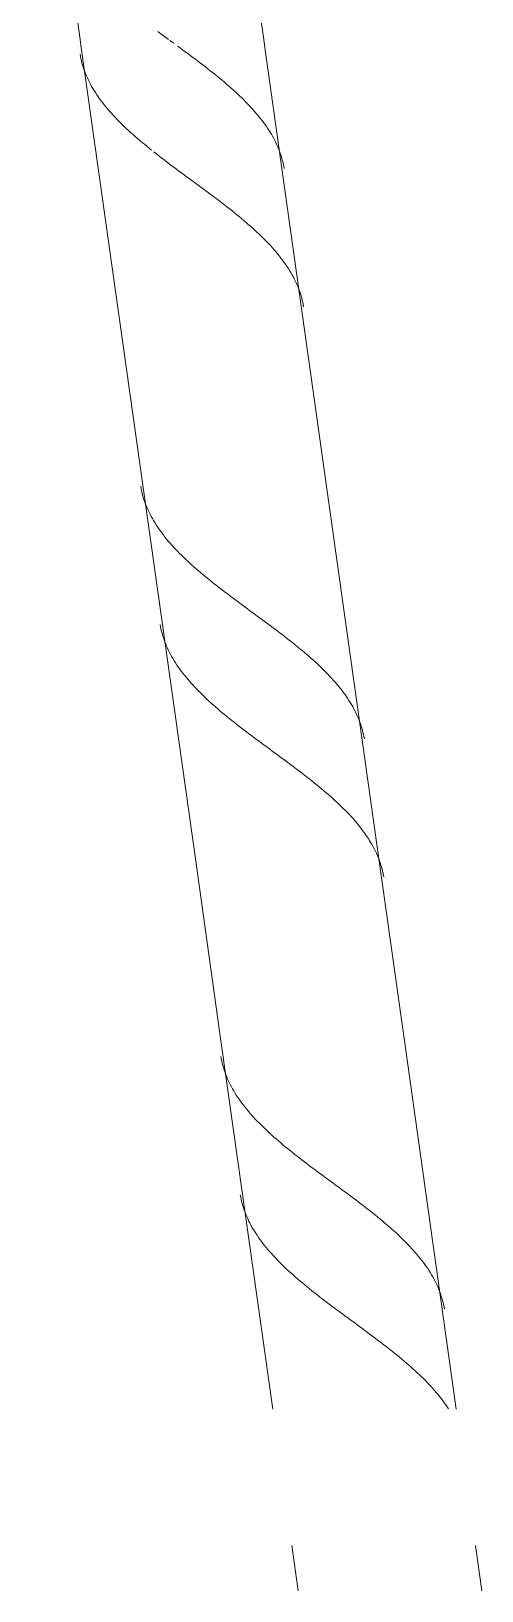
# Model space of a CAD drawing. Header units: inches. Extents: x -16566 to 235, y -92 to 81.
# Drawn here: x -16547.8 to -16546.56, y -60.125 to -55.836 of the extents above; entities that cross this region are included whole.
import ezdxf

# ---------------------------------------------------------------- set-up
doc = ezdxf.new("R2010")
doc.units = ezdxf.units.IN
doc.header["$MEASUREMENT"] = 0
doc.layers.add('A-WALL', color=113, linetype='Continuous', lineweight=18)
doc.layers.add('A-WALL-PATT', color=111, linetype='Continuous', lineweight=18)

# ---------------------------------------------------------------- blocks, each defined once
blk = doc.blocks.new('FP_7-DETAIL - FLOOR FRAMING - HOLLOWCORE SLAB FRONT')
at = {"layer": 'A-WALL', "lineweight": 9}
for p, q in [((16759.3502, -54.8993), (16759.485, -55.8586)), ((16759.9899, -55.8586), (16759.8551, -54.8993)), ((16759.485, -55.8586), (16759.4872, -55.8741)), ((16759.4872, -55.8741), (16759.8036, -58.1253)), ((16759.9921, -55.8741), (16759.9899, -55.8586)), ((16760.3085, -58.1253), (16759.9921, -55.8741)), ((16759.8036, -58.1253), (16759.8738, -58.6253)), ((16760.3787, -58.6253), (16760.3085, -58.1253)), ((16759.8738, -58.6253), (16760.0144, -59.6253)), ((16760.5193, -59.6253), (16760.3787, -58.6253)), ((16760.0671, -60.0003), (16760.0846, -60.1253)), ((16760.5896, -60.1253), (16760.572, -60.0003))]:
    blk.add_line(p, q, dxfattribs=at)
at = {"layer": 'A-WALL-PATT', "color": 9, "lineweight": 9}
for p, q in [((16759.6984, -55.8367), (16759.7032, -55.8403)), ((16759.7032, -55.8403), (16759.7102, -55.8455)), ((16759.7102, -55.8455), (16759.7173, -55.8507)), ((16759.7173, -55.8507), (16759.7244, -55.8559)), ((16759.7244, -55.8559), (16759.7281, -55.8586)), ((16759.7315, -55.8611), (16759.7385, -55.8663)), ((16759.7385, -55.8663), (16759.7424, -55.8691)), ((16759.7527, -55.8767), (16759.7598, -55.8819)), ((16759.7598, -55.8819), (16759.7668, -55.8871)), ((16759.7668, -55.8871), (16759.7739, -55.8923)), ((16759.4845, -55.8993), (16759.4855, -55.9053)), ((16759.4855, -55.9053), (16759.4868, -55.9114)), ((16759.4868, -55.9114), (16759.4882, -55.9174)), ((16759.4882, -55.9174), (16759.4897, -55.9234)), ((16759.4897, -55.9234), (16759.4914, -55.9293)), ((16759.4914, -55.9293), (16759.4932, -55.9352)), ((16759.7739, -55.8923), (16759.7809, -55.8975)), ((16759.7809, -55.8975), (16759.7879, -55.9027)), ((16759.7879, -55.9027), (16759.7949, -55.9079)), ((16759.7949, -55.9079), (16759.8018, -55.9131)), ((16759.8018, -55.9131), (16759.8087, -55.9184)), ((16759.8087, -55.9184), (16759.8156, -55.9236)), ((16759.8156, -55.9236), (16759.8225, -55.9288)), ((16759.8225, -55.9288), (16759.8292, -55.9341)), ((16759.4932, -55.9352), (16759.4952, -55.9412)), ((16759.4952, -55.9412), (16759.4974, -55.9471)), ((16759.4974, -55.9471), (16759.4997, -55.9529)), ((16759.4997, -55.9529), (16759.5021, -55.9588)), ((16759.5021, -55.9588), (16759.5047, -55.9646)), ((16759.5047, -55.9646), (16759.5074, -55.9704)), ((16759.5074, -55.9704), (16759.5103, -55.9762)), ((16759.5103, -55.9762), (16759.5133, -55.982)), ((16759.8292, -55.9341), (16759.836, -55.9393)), ((16759.836, -55.9393), (16759.8427, -55.9446)), ((16759.8427, -55.9446), (16759.8493, -55.9498)), ((16759.8493, -55.9498), (16759.8559, -55.9551)), ((16759.8559, -55.9551), (16759.8624, -55.9604)), ((16759.8624, -55.9604), (16759.8689, -55.9657)), ((16759.8689, -55.9657), (16759.8753, -55.971)), ((16759.8753, -55.971), (16759.8816, -55.9763)), ((16759.8816, -55.9763), (16759.8878, -55.9816)), ((16759.5133, -55.982), (16759.5165, -55.9877)), ((16759.5165, -55.9877), (16759.5198, -55.9935)), ((16759.5198, -55.9935), (16759.5233, -55.9992)), ((16759.5233, -55.9992), (16759.5269, -56.0049)), ((16759.5269, -56.0049), (16759.5306, -56.0106)), ((16759.5306, -56.0106), (16759.5344, -56.0162)), ((16759.5344, -56.0162), (16759.5384, -56.0218)), ((16759.8878, -55.9816), (16759.894, -55.9869)), ((16759.894, -55.9869), (16759.9, -55.9923)), ((16759.9, -55.9923), (16759.906, -55.9976)), ((16759.906, -55.9976), (16759.9119, -56.003)), ((16759.9119, -56.003), (16759.9177, -56.0084)), ((16759.9177, -56.0084), (16759.9235, -56.0138)), ((16759.9235, -56.0138), (16759.9291, -56.0192)), ((16759.9291, -56.0192), (16759.9346, -56.0246)), ((16759.5384, -56.0218), (16759.5425, -56.0275)), ((16759.5425, -56.0275), (16759.5468, -56.0331)), ((16759.5468, -56.0331), (16759.5512, -56.0386)), ((16759.5512, -56.0386), (16759.5557, -56.0442)), ((16759.5557, -56.0442), (16759.5603, -56.0497)), ((16759.5603, -56.0497), (16759.565, -56.0553)), ((16759.565, -56.0553), (16759.5699, -56.0608)), ((16759.5699, -56.0608), (16759.5749, -56.0663)), ((16759.9346, -56.0246), (16759.94, -56.03)), ((16759.94, -56.03), (16759.9453, -56.0355)), ((16759.9453, -56.0355), (16759.9505, -56.0409)), ((16759.9505, -56.0409), (16759.9556, -56.0464)), ((16759.9556, -56.0464), (16759.9606, -56.0519)), ((16759.9606, -56.0519), (16759.9655, -56.0574)), ((16759.9655, -56.0574), (16759.9702, -56.063)), ((16759.5749, -56.0663), (16759.58, -56.0718)), ((16759.58, -56.0718), (16759.5852, -56.0772)), ((16759.5852, -56.0772), (16759.5905, -56.0827)), ((16759.5905, -56.0827), (16759.5959, -56.0881)), ((16759.5959, -56.0881), (16759.6014, -56.0935)), ((16759.6014, -56.0935), (16759.6071, -56.0989)), ((16759.6071, -56.0989), (16759.6128, -56.1043)), ((16759.6128, -56.1043), (16759.6186, -56.1097)), ((16759.9702, -56.063), (16759.9748, -56.0685)), ((16759.9748, -56.0685), (16759.9793, -56.0741)), ((16759.9793, -56.0741), (16759.9837, -56.0797)), ((16759.9837, -56.0797), (16759.988, -56.0853)), ((16759.988, -56.0853), (16759.9921, -56.0909)), ((16759.9921, -56.0909), (16759.9961, -56.0965)), ((16759.9961, -56.0965), (16759.9999, -56.1022)), ((16759.9999, -56.1022), (16760.0037, -56.1078)), ((16759.6186, -56.1097), (16759.6245, -56.1151)), ((16759.6245, -56.1151), (16759.6305, -56.1204)), ((16759.6305, -56.1204), (16759.6366, -56.1258)), ((16759.6366, -56.1258), (16759.6427, -56.1311)), ((16759.6427, -56.1311), (16759.6489, -56.1364)), ((16759.6489, -56.1364), (16759.6553, -56.1417)), ((16759.6553, -56.1417), (16759.6616, -56.147)), ((16759.6616, -56.147), (16759.6681, -56.1523)), ((16760.0037, -56.1078), (16760.0072, -56.1135)), ((16760.0072, -56.1135), (16760.0107, -56.1192)), ((16760.0107, -56.1192), (16760.014, -56.125)), ((16760.014, -56.125), (16760.0172, -56.1307)), ((16760.0172, -56.1307), (16760.0202, -56.1365)), ((16760.0202, -56.1365), (16760.0227, -56.1416)), ((16760.0231, -56.1423), (16760.0258, -56.1481)), ((16760.0258, -56.1481), (16760.0284, -56.1539)), ((16759.6681, -56.1523), (16759.6746, -56.1576)), ((16759.6746, -56.1576), (16759.6812, -56.1629)), ((16759.6878, -56.1681), (16759.6945, -56.1734)), ((16759.6945, -56.1734), (16759.7013, -56.1786)), ((16759.7013, -56.1786), (16759.7081, -56.1839)), ((16759.7081, -56.1839), (16759.7149, -56.1891)), ((16759.7149, -56.1891), (16759.7218, -56.1944)), ((16760.0284, -56.1539), (16760.0308, -56.1598)), ((16760.0308, -56.1598), (16760.0331, -56.1657)), ((16760.0331, -56.1657), (16760.0353, -56.1716)), ((16760.0353, -56.1716), (16760.0373, -56.1775)), ((16760.0373, -56.1775), (16760.0391, -56.1834)), ((16760.0391, -56.1834), (16760.0408, -56.1894)), ((16760.0408, -56.1894), (16760.0423, -56.1953)), ((16759.7218, -56.1944), (16759.7287, -56.1996)), ((16759.7287, -56.1996), (16759.7356, -56.2048)), ((16759.7356, -56.2048), (16759.7426, -56.21)), ((16759.7426, -56.21), (16759.7496, -56.2152)), ((16759.7496, -56.2152), (16759.7566, -56.2204)), ((16759.7566, -56.2204), (16759.7637, -56.2256)), ((16759.7637, -56.2256), (16759.7707, -56.2308)), ((16759.7707, -56.2308), (16759.7778, -56.236)), ((16760.0423, -56.1953), (16760.0437, -56.2013)), ((16760.0437, -56.2013), (16760.045, -56.2074)), ((16760.045, -56.2074), (16760.046, -56.2134)), ((16759.7778, -56.236), (16759.7849, -56.2412)), ((16759.7849, -56.2412), (16759.792, -56.2464)), ((16759.792, -56.2464), (16759.7991, -56.2516)), ((16759.7991, -56.2516), (16759.8061, -56.2569)), ((16759.8061, -56.2569), (16759.8132, -56.2621)), ((16759.8132, -56.2621), (16759.8203, -56.2673)), ((16759.8203, -56.2673), (16759.8273, -56.2725)), ((16759.8273, -56.2725), (16759.8343, -56.2777)), ((16759.8343, -56.2777), (16759.8413, -56.2829)), ((16759.8413, -56.2829), (16759.8483, -56.2881)), ((16759.8483, -56.2881), (16759.8553, -56.2933)), ((16759.8553, -56.2933), (16759.8622, -56.2985)), ((16759.8622, -56.2985), (16759.8691, -56.3038)), ((16759.8691, -56.3038), (16759.8759, -56.309)), ((16759.8759, -56.309), (16759.8827, -56.3143)), ((16759.8827, -56.3143), (16759.8894, -56.3195)), ((16759.8894, -56.3195), (16759.8961, -56.3248)), ((16759.8961, -56.3248), (16759.9028, -56.33)), ((16759.9028, -56.33), (16759.9093, -56.3353)), ((16759.9093, -56.3353), (16759.9158, -56.3406)), ((16759.9158, -56.3406), (16759.9223, -56.3459)), ((16759.9223, -56.3459), (16759.9287, -56.3512)), ((16759.9287, -56.3512), (16759.935, -56.3565)), ((16759.935, -56.3565), (16759.9412, -56.3618)), ((16759.9412, -56.3618), (16759.9474, -56.3671)), ((16759.9474, -56.3671), (16759.9535, -56.3725)), ((16759.9535, -56.3725), (16759.9595, -56.3778)), ((16759.9595, -56.3778), (16759.9654, -56.3832)), ((16759.9654, -56.3832), (16759.9712, -56.3886)), ((16759.9712, -56.3886), (16759.9769, -56.394)), ((16759.9769, -56.394), (16759.9825, -56.3994)), ((16759.9825, -56.3994), (16759.988, -56.4048)), ((16759.988, -56.4048), (16759.9934, -56.4102)), ((16759.9934, -56.4102), (16759.9988, -56.4157)), ((16759.9988, -56.4157), (16760.004, -56.4211)), ((16760.004, -56.4211), (16760.009, -56.4266)), ((16760.009, -56.4266), (16760.014, -56.4321)), ((16760.014, -56.4321), (16760.0189, -56.4376)), ((16760.0189, -56.4376), (16760.0236, -56.4431)), ((16760.0236, -56.4431), (16760.0283, -56.4487)), ((16760.0283, -56.4487), (16760.0328, -56.4543)), ((16760.0328, -56.4543), (16760.0371, -56.4598)), ((16760.0371, -56.4598), (16760.0414, -56.4654)), ((16760.0414, -56.4654), (16760.0455, -56.4711)), ((16760.0455, -56.4711), (16760.0495, -56.4767)), ((16760.0495, -56.4767), (16760.0534, -56.4823)), ((16760.0534, -56.4823), (16760.0571, -56.488)), ((16760.0571, -56.488), (16760.0607, -56.4937)), ((16760.0607, -56.4937), (16760.0641, -56.4994)), ((16760.0641, -56.4994), (16760.0674, -56.5052)), ((16760.0674, -56.5052), (16760.0706, -56.5109)), ((16760.0706, -56.5109), (16760.0736, -56.5167)), ((16760.0736, -56.5167), (16760.0765, -56.5225)), ((16760.0765, -56.5225), (16760.0792, -56.5283)), ((16760.0792, -56.5283), (16760.0818, -56.5341)), ((16760.0818, -56.5341), (16760.0843, -56.54)), ((16760.0843, -56.54), (16760.0866, -56.5458)), ((16760.0866, -56.5458), (16760.0887, -56.5517)), ((16760.0887, -56.5517), (16760.0907, -56.5576)), ((16760.0907, -56.5576), (16760.0925, -56.5636)), ((16760.0925, -56.5636), (16760.0942, -56.5695)), ((16760.0942, -56.5695), (16760.0958, -56.5755)), ((16760.0958, -56.5755), (16760.0972, -56.5815)), ((16760.0972, -56.5815), (16760.0984, -56.5875)), ((16760.0984, -56.5875), (16760.0995, -56.5936)), ((16759.6515, -57.0876), (16759.6526, -57.0937)), ((16759.6526, -57.0937), (16759.6538, -57.0997)), ((16759.6538, -57.0997), (16759.6552, -57.1057)), ((16759.6552, -57.1057), (16759.6567, -57.1117)), ((16759.6567, -57.1117), (16759.6584, -57.1176)), ((16759.6584, -57.1176), (16759.6603, -57.1236)), ((16759.6603, -57.1236), (16759.6622, -57.1295)), ((16759.6622, -57.1295), (16759.6644, -57.1354)), ((16759.6644, -57.1354), (16759.6667, -57.1413)), ((16759.6667, -57.1413), (16759.6691, -57.1471)), ((16759.6691, -57.1471), (16759.6717, -57.1529)), ((16759.6717, -57.1529), (16759.6744, -57.1588)), ((16759.6744, -57.1588), (16759.6773, -57.1645)), ((16759.6773, -57.1645), (16759.6804, -57.1703)), ((16759.6804, -57.1703), (16759.6835, -57.1761)), ((16759.6835, -57.1761), (16759.6868, -57.1818)), ((16759.6868, -57.1818), (16759.6903, -57.1875)), ((16759.6903, -57.1875), (16759.6939, -57.1932)), ((16759.6939, -57.1932), (16759.6976, -57.1989)), ((16759.6976, -57.1989), (16759.7014, -57.2045)), ((16759.7014, -57.2045), (16759.7054, -57.2102)), ((16759.7054, -57.2102), (16759.7096, -57.2158)), ((16759.7096, -57.2158), (16759.7138, -57.2214)), ((16759.7138, -57.2214), (16759.7182, -57.227)), ((16759.7182, -57.227), (16759.7227, -57.2325)), ((16759.7227, -57.2325), (16759.7273, -57.2381)), ((16759.7273, -57.2381), (16759.7321, -57.2436)), ((16759.7321, -57.2436), (16759.7369, -57.2491)), ((16759.7369, -57.2491), (16759.7419, -57.2546)), ((16759.7419, -57.2546), (16759.747, -57.2601)), ((16759.747, -57.2601), (16759.7522, -57.2656)), ((16759.7522, -57.2656), (16759.7575, -57.271)), ((16759.7575, -57.271), (16759.7629, -57.2764)), ((16759.7629, -57.2764), (16759.7684, -57.2819)), ((16759.7684, -57.2819), (16759.7741, -57.2873)), ((16759.7741, -57.2873), (16759.7798, -57.2927)), ((16759.7798, -57.2927), (16759.7856, -57.298)), ((16759.7856, -57.298), (16759.7915, -57.3034)), ((16759.7915, -57.3034), (16759.7975, -57.3088)), ((16759.7975, -57.3088), (16759.8036, -57.3141)), ((16759.8036, -57.3141), (16759.8097, -57.3194)), ((16759.8097, -57.3194), (16759.816, -57.3247)), ((16759.816, -57.3247), (16759.8223, -57.3301)), ((16759.8223, -57.3301), (16759.8286, -57.3354)), ((16759.8286, -57.3354), (16759.8351, -57.3406)), ((16759.8351, -57.3406), (16759.8416, -57.3459)), ((16759.8416, -57.3459), (16759.8482, -57.3512)), ((16759.8482, -57.3512), (16759.8548, -57.3565)), ((16759.8548, -57.3565), (16759.8615, -57.3617)), ((16759.8615, -57.3617), (16759.8683, -57.367)), ((16759.8683, -57.367), (16759.8751, -57.3722)), ((16759.8751, -57.3722), (16759.8819, -57.3774)), ((16759.8819, -57.3774), (16759.8888, -57.3827)), ((16759.8888, -57.3827), (16759.8957, -57.3879)), ((16759.8957, -57.3879), (16759.9026, -57.3931)), ((16759.9026, -57.3931), (16759.9096, -57.3983)), ((16759.9096, -57.3983), (16759.9166, -57.4035)), ((16759.9166, -57.4035), (16759.9236, -57.4088)), ((16759.9236, -57.4088), (16759.9307, -57.414)), ((16759.9307, -57.414), (16759.9377, -57.4192)), ((16759.9377, -57.4192), (16759.9448, -57.4244)), ((16759.9448, -57.4244), (16759.9519, -57.4296)), ((16759.9519, -57.4296), (16759.959, -57.4348)), ((16759.959, -57.4348), (16759.9661, -57.44)), ((16759.7049, -57.4678), (16759.706, -57.4739)), ((16759.706, -57.4739), (16759.7072, -57.4799)), ((16759.9661, -57.44), (16759.9731, -57.4452)), ((16759.9731, -57.4452), (16759.9802, -57.4504)), ((16759.9802, -57.4504), (16759.9873, -57.4556)), ((16759.9873, -57.4556), (16759.9943, -57.4608)), ((16759.9943, -57.4608), (16760.0013, -57.466)), ((16760.0013, -57.466), (16760.0083, -57.4712)), ((16760.0083, -57.4712), (16760.0153, -57.4764)), ((16760.0153, -57.4764), (16760.0223, -57.4816)), ((16759.7072, -57.4799), (16759.7086, -57.4859)), ((16759.7086, -57.4859), (16759.7101, -57.4919)), ((16759.7101, -57.4919), (16759.7118, -57.4978)), ((16759.7118, -57.4978), (16759.7137, -57.5038)), ((16759.7137, -57.5038), (16759.7157, -57.5097)), ((16759.7157, -57.5097), (16759.7178, -57.5156)), ((16759.7178, -57.5156), (16759.7201, -57.5214)), ((16760.0223, -57.4816), (16760.0292, -57.4869)), ((16760.0292, -57.4869), (16760.0361, -57.4921)), ((16760.0361, -57.4921), (16760.0429, -57.4973)), ((16760.0429, -57.4973), (16760.0497, -57.5026)), ((16760.0497, -57.5026), (16760.0564, -57.5078)), ((16760.0564, -57.5078), (16760.0631, -57.5131)), ((16760.0631, -57.5131), (16760.0698, -57.5183)), ((16760.0698, -57.5183), (16760.0763, -57.5236)), ((16759.7201, -57.5214), (16759.7226, -57.5273)), ((16759.7226, -57.5273), (16759.7251, -57.5331)), ((16759.7251, -57.5331), (16759.7279, -57.5389)), ((16759.7279, -57.5389), (16759.7308, -57.5447)), ((16759.7308, -57.5447), (16759.7338, -57.5505)), ((16759.7338, -57.5505), (16759.737, -57.5562)), ((16759.737, -57.5562), (16759.7403, -57.562)), ((16759.7403, -57.562), (16759.7437, -57.5677)), ((16760.0763, -57.5236), (16760.0829, -57.5289)), ((16760.0829, -57.5289), (16760.0893, -57.5342)), ((16760.0893, -57.5342), (16760.0957, -57.5395)), ((16760.0957, -57.5395), (16760.102, -57.5448)), ((16760.102, -57.5448), (16760.1082, -57.5501)), ((16760.1082, -57.5501), (16760.1144, -57.5554)), ((16760.1144, -57.5554), (16760.1205, -57.5608)), ((16760.1205, -57.5608), (16760.1265, -57.5661)), ((16759.7437, -57.5677), (16759.7473, -57.5734)), ((16759.7473, -57.5734), (16759.751, -57.5791)), ((16759.751, -57.5791), (16759.7549, -57.5847)), ((16759.7549, -57.5847), (16759.7589, -57.5903)), ((16759.7589, -57.5903), (16759.763, -57.596)), ((16759.763, -57.596), (16759.7672, -57.6016)), ((16759.7672, -57.6016), (16759.7716, -57.6071)), ((16760.1265, -57.5661), (16760.1324, -57.5715)), ((16760.1324, -57.5715), (16760.1382, -57.5769)), ((16760.1382, -57.5769), (16760.1439, -57.5823)), ((16760.1439, -57.5823), (16760.1495, -57.5877)), ((16760.1495, -57.5877), (16760.155, -57.5931)), ((16760.155, -57.5931), (16760.1604, -57.5985)), ((16760.1604, -57.5985), (16760.1658, -57.604)), ((16760.1658, -57.604), (16760.171, -57.6095)), ((16759.7716, -57.6071), (16759.7761, -57.6127)), ((16759.7761, -57.6127), (16759.7807, -57.6183)), ((16759.7807, -57.6183), (16759.7855, -57.6238)), ((16759.7855, -57.6238), (16759.7904, -57.6293)), ((16759.7904, -57.6293), (16759.7953, -57.6348)), ((16759.7953, -57.6348), (16759.8004, -57.6403)), ((16759.8004, -57.6403), (16759.8056, -57.6457)), ((16759.8056, -57.6457), (16759.8109, -57.6512)), ((16760.171, -57.6095), (16760.1761, -57.6149)), ((16760.1761, -57.6149), (16760.181, -57.6204)), ((16760.181, -57.6204), (16760.1859, -57.6259)), ((16760.1859, -57.6259), (16760.1906, -57.6315)), ((16760.1906, -57.6315), (16760.1953, -57.637)), ((16760.1953, -57.637), (16760.1998, -57.6426)), ((16760.1998, -57.6426), (16760.2042, -57.6482)), ((16760.2042, -57.6482), (16760.2084, -57.6538)), ((16759.8109, -57.6512), (16759.8164, -57.6566)), ((16759.8164, -57.6566), (16759.8219, -57.662)), ((16759.8219, -57.662), (16759.8275, -57.6674)), ((16759.8275, -57.6674), (16759.8332, -57.6728)), ((16759.8332, -57.6728), (16759.839, -57.6782)), ((16759.839, -57.6782), (16759.8449, -57.6836)), ((16759.8449, -57.6836), (16759.8509, -57.6889)), ((16759.8509, -57.6889), (16759.857, -57.6943)), ((16760.2084, -57.6538), (16760.2125, -57.6594)), ((16760.2125, -57.6594), (16760.2165, -57.665)), ((16760.2165, -57.665), (16760.2204, -57.6707)), ((16760.2204, -57.6707), (16760.2241, -57.6763)), ((16760.2241, -57.6763), (16760.2277, -57.682)), ((16760.2277, -57.682), (16760.2311, -57.6877)), ((16760.2311, -57.6877), (16760.2344, -57.6935)), ((16759.857, -57.6943), (16759.8631, -57.6996)), ((16759.8631, -57.6996), (16759.8694, -57.7049)), ((16759.8694, -57.7049), (16759.8757, -57.7102)), ((16759.8757, -57.7102), (16759.8821, -57.7155)), ((16759.8821, -57.7155), (16759.8885, -57.7208)), ((16759.8885, -57.7208), (16759.895, -57.7261)), ((16759.895, -57.7261), (16759.9016, -57.7314)), ((16759.9016, -57.7314), (16759.9083, -57.7366)), ((16760.2344, -57.6935), (16760.2376, -57.6992)), ((16760.2376, -57.6992), (16760.2406, -57.705)), ((16760.2406, -57.705), (16760.2435, -57.7108)), ((16760.2435, -57.7108), (16760.2462, -57.7166)), ((16760.2462, -57.7166), (16760.2488, -57.7224)), ((16760.2488, -57.7224), (16760.2513, -57.7283)), ((16760.2513, -57.7283), (16760.2536, -57.7342)), ((16760.2536, -57.7342), (16760.2557, -57.7401)), ((16759.9083, -57.7366), (16759.915, -57.7419)), ((16759.915, -57.7419), (16759.9217, -57.7471)), ((16759.9217, -57.7471), (16759.9285, -57.7524)), ((16759.9285, -57.7524), (16759.9353, -57.7576)), ((16759.9353, -57.7576), (16759.9422, -57.7629)), ((16759.9422, -57.7629), (16759.9491, -57.7681)), ((16759.9491, -57.7681), (16759.9561, -57.7733)), ((16759.9561, -57.7733), (16759.963, -57.7785)), ((16760.2557, -57.7401), (16760.2577, -57.746)), ((16760.2577, -57.746), (16760.2595, -57.7519)), ((16760.2595, -57.7519), (16760.2612, -57.7579)), ((16760.2612, -57.7579), (16760.2628, -57.7638)), ((16760.2628, -57.7638), (16760.2642, -57.7698)), ((16760.2642, -57.7698), (16760.2654, -57.7759)), ((16760.2654, -57.7759), (16760.2665, -57.7819)), ((16759.963, -57.7785), (16759.97, -57.7837)), ((16759.97, -57.7837), (16759.9771, -57.7889)), ((16759.9771, -57.7889), (16759.9841, -57.7941)), ((16759.9841, -57.7941), (16759.9912, -57.7993)), ((16759.9912, -57.7993), (16759.9982, -57.8045)), ((16759.9982, -57.8045), (16760.0053, -57.8098)), ((16760.0053, -57.8098), (16760.0124, -57.815)), ((16760.0124, -57.815), (16760.0195, -57.8202)), ((16760.0195, -57.8202), (16760.0266, -57.8254)), ((16760.0266, -57.8254), (16760.0336, -57.8306)), ((16760.0336, -57.8306), (16760.0407, -57.8358)), ((16760.0407, -57.8358), (16760.0477, -57.841)), ((16760.0477, -57.841), (16760.0548, -57.8462)), ((16760.0548, -57.8462), (16760.0618, -57.8514)), ((16760.0618, -57.8514), (16760.0688, -57.8566)), ((16760.0688, -57.8566), (16760.0757, -57.8618)), ((16760.0757, -57.8618), (16760.0826, -57.867)), ((16760.0826, -57.867), (16760.0895, -57.8723)), ((16760.0895, -57.8723), (16760.0963, -57.8775)), ((16760.0963, -57.8775), (16760.1031, -57.8828)), ((16760.1031, -57.8828), (16760.1099, -57.888)), ((16760.1099, -57.888), (16760.1166, -57.8933)), ((16760.1166, -57.8933), (16760.1232, -57.8985)), ((16760.1232, -57.8985), (16760.1298, -57.9038)), ((16760.1298, -57.9038), (16760.1363, -57.9091)), ((16760.1363, -57.9091), (16760.1427, -57.9144)), ((16760.1427, -57.9144), (16760.1491, -57.9197)), ((16760.1491, -57.9197), (16760.1554, -57.925)), ((16760.1554, -57.925), (16760.1617, -57.9303)), ((16760.1617, -57.9303), (16760.1678, -57.9356)), ((16760.1678, -57.9356), (16760.1739, -57.941)), ((16760.1739, -57.941), (16760.1799, -57.9463)), ((16760.1799, -57.9463), (16760.1858, -57.9517)), ((16760.1858, -57.9517), (16760.1916, -57.9571)), ((16760.1916, -57.9571), (16760.1973, -57.9625)), ((16760.1973, -57.9625), (16760.2029, -57.9679)), ((16760.2029, -57.9679), (16760.2085, -57.9733)), ((16760.2085, -57.9733), (16760.2139, -57.9787)), ((16760.2139, -57.9787), (16760.2192, -57.9842)), ((16760.2192, -57.9842), (16760.2244, -57.9896)), ((16760.2244, -57.9896), (16760.2295, -57.9951)), ((16760.2295, -57.9951), (16760.2345, -58.0006)), ((16760.2345, -58.0006), (16760.2393, -58.0061)), ((16760.2393, -58.0061), (16760.2441, -58.0117)), ((16760.2441, -58.0117), (16760.2487, -58.0172)), ((16760.2487, -58.0172), (16760.2532, -58.0228)), ((16760.2532, -58.0228), (16760.2576, -58.0283)), ((16760.2576, -58.0283), (16760.2618, -58.0339)), ((16760.2618, -58.0339), (16760.266, -58.0396)), ((16760.266, -58.0396), (16760.2699, -58.0452)), ((16760.2699, -58.0452), (16760.2738, -58.0508)), ((16760.2738, -58.0508), (16760.2775, -58.0565)), ((16760.2775, -58.0565), (16760.2811, -58.0622)), ((16760.2811, -58.0622), (16760.2846, -58.0679)), ((16760.2846, -58.0679), (16760.2879, -58.0737)), ((16760.2879, -58.0737), (16760.291, -58.0794)), ((16760.291, -58.0794), (16760.2941, -58.0852)), ((16760.2941, -58.0852), (16760.2969, -58.091)), ((16760.2969, -58.091), (16760.2997, -58.0968)), ((16760.2997, -58.0968), (16760.3023, -58.1026)), ((16760.3023, -58.1026), (16760.3047, -58.1085)), ((16760.3047, -58.1085), (16760.307, -58.1143)), ((16760.307, -58.1143), (16760.3091, -58.1202)), ((16760.3091, -58.1202), (16760.3108, -58.1253)), ((16760.3111, -58.1262), (16760.313, -58.1321)), ((16760.313, -58.1321), (16760.3147, -58.138)), ((16760.3147, -58.138), (16760.3162, -58.144)), ((16760.3162, -58.144), (16760.3176, -58.15)), ((16760.3176, -58.15), (16760.3188, -58.1561)), ((16760.3188, -58.1561), (16760.3199, -58.1621))]:
    blk.add_line(p, q, dxfattribs=at)
at = {"layer": 'A-WALL-PATT', "color": 8, "lineweight": 9}
for p, q in [((16759.8719, -58.6561), (16759.873, -58.6622)), ((16759.873, -58.6622), (16759.8742, -58.6682)), ((16759.8742, -58.6682), (16759.8756, -58.6742)), ((16759.8756, -58.6742), (16759.8772, -58.6802)), ((16759.8772, -58.6802), (16759.8788, -58.6861)), ((16759.8788, -58.6861), (16759.8807, -58.6921)), ((16759.8807, -58.6921), (16759.8827, -58.698)), ((16759.8827, -58.698), (16759.8848, -58.7039)), ((16759.8848, -58.7039), (16759.8871, -58.7098)), ((16759.8871, -58.7098), (16759.8896, -58.7156)), ((16759.8896, -58.7156), (16759.8922, -58.7214)), ((16759.8922, -58.7214), (16759.8949, -58.7273)), ((16759.8949, -58.7273), (16759.8978, -58.733)), ((16759.8978, -58.733), (16759.9008, -58.7388)), ((16759.9008, -58.7388), (16759.904, -58.7446)), ((16759.904, -58.7446), (16759.9073, -58.7503)), ((16759.9073, -58.7503), (16759.9107, -58.756)), ((16759.9107, -58.756), (16759.9143, -58.7617)), ((16759.9143, -58.7617), (16759.918, -58.7674)), ((16759.918, -58.7674), (16759.9219, -58.773)), ((16759.9219, -58.773), (16759.9259, -58.7787)), ((16759.9259, -58.7787), (16759.93, -58.7843)), ((16759.93, -58.7843), (16759.9342, -58.7899)), ((16759.9342, -58.7899), (16759.9386, -58.7955)), ((16759.9386, -58.7955), (16759.9431, -58.801)), ((16759.9431, -58.801), (16759.9477, -58.8066)), ((16759.9477, -58.8066), (16759.9525, -58.8121)), ((16759.9525, -58.8121), (16759.9574, -58.8176)), ((16759.9574, -58.8176), (16759.9623, -58.8231)), ((16759.9623, -58.8231), (16759.9674, -58.8286)), ((16759.9674, -58.8286), (16759.9726, -58.8341)), ((16759.9726, -58.8341), (16759.9779, -58.8395)), ((16759.9779, -58.8395), (16759.9834, -58.8449)), ((16759.9834, -58.8449), (16759.9889, -58.8504)), ((16759.9889, -58.8504), (16759.9945, -58.8558)), ((16759.9945, -58.8558), (16760.0002, -58.8612)), ((16760.0002, -58.8612), (16760.006, -58.8665)), ((16760.006, -58.8665), (16760.0119, -58.8719)), ((16760.0119, -58.8719), (16760.0179, -58.8773)), ((16760.0179, -58.8773), (16760.024, -58.8826)), ((16760.024, -58.8826), (16760.0302, -58.8879)), ((16760.0302, -58.8879), (16760.0364, -58.8933)), ((16760.0364, -58.8933), (16760.0427, -58.8986)), ((16760.0427, -58.8986), (16760.0491, -58.9039)), ((16760.0491, -58.9039), (16760.0555, -58.9092)), ((16760.0555, -58.9092), (16760.0621, -58.9144)), ((16760.0621, -58.9144), (16760.0686, -58.9197)), ((16760.0686, -58.9197), (16760.0753, -58.925)), ((16760.0753, -58.925), (16760.082, -58.9302)), ((16760.082, -58.9302), (16760.0887, -58.9355)), ((16760.0887, -58.9355), (16760.0955, -58.9407)), ((16760.0955, -58.9407), (16760.1023, -58.9459)), ((16760.1023, -58.9459), (16760.1092, -58.9512)), ((16760.1092, -58.9512), (16760.1161, -58.9564)), ((16760.1161, -58.9564), (16760.1231, -58.9616)), ((16760.1231, -58.9616), (16760.1301, -58.9668)), ((16760.1301, -58.9668), (16760.1371, -58.972)), ((16760.1371, -58.972), (16760.1441, -58.9773)), ((16760.1441, -58.9773), (16760.1511, -58.9825)), ((16760.1511, -58.9825), (16760.1582, -58.9877)), ((16760.1582, -58.9877), (16760.1653, -58.9929)), ((16760.1653, -58.9929), (16760.1723, -58.9981)), ((16760.1723, -58.9981), (16760.1794, -59.0033)), ((16760.1794, -59.0033), (16760.1865, -59.0085)), ((16760.1865, -59.0085), (16760.1936, -59.0137)), ((16760.1936, -59.0137), (16760.2006, -59.0189)), ((16760.2006, -59.0189), (16760.2077, -59.0241)), ((16759.9253, -59.0363), (16759.9264, -59.0424)), ((16759.9264, -59.0424), (16759.9277, -59.0484)), ((16759.9277, -59.0484), (16759.929, -59.0544)), ((16759.929, -59.0544), (16759.9306, -59.0604)), ((16759.9306, -59.0604), (16759.9323, -59.0663)), ((16760.2077, -59.0241), (16760.2148, -59.0293)), ((16760.2148, -59.0293), (16760.2218, -59.0345)), ((16760.2218, -59.0345), (16760.2288, -59.0397)), ((16760.2288, -59.0397), (16760.2358, -59.0449)), ((16760.2358, -59.0449), (16760.2427, -59.0501)), ((16760.2427, -59.0501), (16760.2496, -59.0554)), ((16760.2496, -59.0554), (16760.2565, -59.0606)), ((16760.2565, -59.0606), (16760.2633, -59.0658)), ((16759.9323, -59.0663), (16759.9341, -59.0723)), ((16759.9341, -59.0723), (16759.9361, -59.0782)), ((16759.9361, -59.0782), (16759.9383, -59.0841)), ((16759.9383, -59.0841), (16759.9406, -59.0899)), ((16759.9406, -59.0899), (16759.943, -59.0958)), ((16759.943, -59.0958), (16759.9456, -59.1016)), ((16759.9456, -59.1016), (16759.9483, -59.1074)), ((16759.9483, -59.1074), (16759.9512, -59.1132)), ((16760.2633, -59.0658), (16760.2701, -59.0711)), ((16760.2701, -59.0711), (16760.2769, -59.0763)), ((16760.2769, -59.0763), (16760.2836, -59.0816)), ((16760.2836, -59.0816), (16760.2902, -59.0868)), ((16760.2902, -59.0868), (16760.2968, -59.0921)), ((16760.2968, -59.0921), (16760.3033, -59.0974)), ((16760.3033, -59.0974), (16760.3097, -59.1027)), ((16760.3097, -59.1027), (16760.3161, -59.108)), ((16760.3161, -59.108), (16760.3224, -59.1133)), ((16759.9512, -59.1132), (16759.9542, -59.119)), ((16759.9542, -59.119), (16759.9574, -59.1248)), ((16759.9574, -59.1248), (16759.9607, -59.1305)), ((16759.9607, -59.1305), (16759.9641, -59.1362)), ((16759.9641, -59.1362), (16759.9677, -59.1419)), ((16759.9677, -59.1419), (16759.9715, -59.1476)), ((16759.9715, -59.1476), (16759.9753, -59.1532)), ((16760.3224, -59.1133), (16760.3287, -59.1186)), ((16760.3287, -59.1186), (16760.3348, -59.1239)), ((16760.3348, -59.1239), (16760.3409, -59.1293)), ((16760.3409, -59.1293), (16760.3469, -59.1346)), ((16760.3469, -59.1346), (16760.3528, -59.14)), ((16760.3528, -59.14), (16760.3586, -59.1454)), ((16760.3586, -59.1454), (16760.3643, -59.1508)), ((16760.3643, -59.1508), (16760.3699, -59.1562)), ((16759.9753, -59.1532), (16759.9793, -59.1588)), ((16759.9793, -59.1588), (16759.9834, -59.1645)), ((16759.9834, -59.1645), (16759.9877, -59.1701)), ((16759.9877, -59.1701), (16759.9921, -59.1756)), ((16759.9921, -59.1756), (16759.9966, -59.1812)), ((16759.9966, -59.1812), (16760.0012, -59.1868)), ((16760.0012, -59.1868), (16760.0059, -59.1923)), ((16760.0059, -59.1923), (16760.0108, -59.1978)), ((16760.3699, -59.1562), (16760.3755, -59.1616)), ((16760.3755, -59.1616), (16760.3809, -59.167)), ((16760.3809, -59.167), (16760.3862, -59.1725)), ((16760.3862, -59.1725), (16760.3914, -59.178)), ((16760.3914, -59.178), (16760.3965, -59.1834)), ((16760.3965, -59.1834), (16760.4015, -59.1889)), ((16760.4015, -59.1889), (16760.4063, -59.1944)), ((16760.0108, -59.1978), (16760.0158, -59.2033)), ((16760.0158, -59.2033), (16760.0209, -59.2088)), ((16760.0209, -59.2088), (16760.0261, -59.2142)), ((16760.0261, -59.2142), (16760.0314, -59.2197)), ((16760.0314, -59.2197), (16760.0368, -59.2251)), ((16760.0368, -59.2251), (16760.0423, -59.2305)), ((16760.0423, -59.2305), (16760.0479, -59.2359)), ((16760.0479, -59.2359), (16760.0537, -59.2413)), ((16760.4063, -59.1944), (16760.4111, -59.2)), ((16760.4111, -59.2), (16760.4157, -59.2055)), ((16760.4157, -59.2055), (16760.4202, -59.2111)), ((16760.4202, -59.2111), (16760.4246, -59.2167)), ((16760.4246, -59.2167), (16760.4288, -59.2223)), ((16760.4288, -59.2223), (16760.433, -59.2279)), ((16760.433, -59.2279), (16760.437, -59.2335)), ((16760.437, -59.2335), (16760.4408, -59.2392)), ((16760.0537, -59.2413), (16760.0595, -59.2467)), ((16760.0595, -59.2467), (16760.0654, -59.2521)), ((16760.0654, -59.2521), (16760.0714, -59.2574)), ((16760.0714, -59.2574), (16760.0774, -59.2628)), ((16760.0774, -59.2628), (16760.0836, -59.2681)), ((16760.0836, -59.2681), (16760.0898, -59.2734)), ((16760.0898, -59.2734), (16760.0961, -59.2787)), ((16760.0961, -59.2787), (16760.1025, -59.284)), ((16760.4408, -59.2392), (16760.4445, -59.2448)), ((16760.4445, -59.2448), (16760.4481, -59.2505)), ((16760.4481, -59.2505), (16760.4516, -59.2562)), ((16760.4516, -59.2562), (16760.4549, -59.262)), ((16760.4549, -59.262), (16760.458, -59.2677)), ((16760.458, -59.2677), (16760.4611, -59.2735)), ((16760.4611, -59.2735), (16760.4639, -59.2793)), ((16760.4639, -59.2793), (16760.4667, -59.2851)), ((16760.1025, -59.284), (16760.109, -59.2893)), ((16760.109, -59.2893), (16760.1155, -59.2946)), ((16760.1155, -59.2946), (16760.1221, -59.2999)), ((16760.1221, -59.2999), (16760.1287, -59.3051)), ((16760.1287, -59.3051), (16760.1354, -59.3104)), ((16760.1354, -59.3104), (16760.1421, -59.3157)), ((16760.1421, -59.3157), (16760.1489, -59.3209)), ((16760.1489, -59.3209), (16760.1558, -59.3261)), ((16760.4667, -59.2851), (16760.4693, -59.2909)), ((16760.4693, -59.2909), (16760.4717, -59.2968)), ((16760.4717, -59.2968), (16760.474, -59.3027)), ((16760.474, -59.3027), (16760.4761, -59.3086)), ((16760.4761, -59.3086), (16760.4781, -59.3145)), ((16760.4781, -59.3145), (16760.48, -59.3204)), ((16760.48, -59.3204), (16760.4817, -59.3264)), ((16760.1558, -59.3261), (16760.1626, -59.3314)), ((16760.1626, -59.3314), (16760.1696, -59.3366)), ((16760.1696, -59.3366), (16760.1765, -59.3418)), ((16760.1765, -59.3418), (16760.1835, -59.347)), ((16760.1835, -59.347), (16760.1905, -59.3522)), ((16760.1905, -59.3522), (16760.1975, -59.3574)), ((16760.1975, -59.3574), (16760.2046, -59.3626)), ((16760.2046, -59.3626), (16760.2116, -59.3679)), ((16760.4817, -59.3264), (16760.4832, -59.3323)), ((16760.4832, -59.3323), (16760.4846, -59.3384)), ((16760.4846, -59.3384), (16760.4858, -59.3444)), ((16760.4858, -59.3444), (16760.4869, -59.3504)), ((16760.2116, -59.3679), (16760.2187, -59.3731)), ((16760.2187, -59.3731), (16760.2258, -59.3783)), ((16760.2258, -59.3783), (16760.2328, -59.3835)), ((16760.2328, -59.3835), (16760.2399, -59.3887)), ((16760.2399, -59.3887), (16760.247, -59.3939)), ((16760.247, -59.3939), (16760.2541, -59.3991)), ((16760.2541, -59.3991), (16760.2611, -59.4043)), ((16760.2611, -59.4043), (16760.2682, -59.4095)), ((16760.2682, -59.4095), (16760.2752, -59.4147)), ((16760.2752, -59.4147), (16760.2822, -59.4199)), ((16760.2822, -59.4199), (16760.2892, -59.4251)), ((16760.2892, -59.4251), (16760.2961, -59.4303)), ((16760.2961, -59.4303), (16760.3031, -59.4356)), ((16760.3031, -59.4356), (16760.3099, -59.4408)), ((16760.3099, -59.4408), (16760.3168, -59.446)), ((16760.3168, -59.446), (16760.3236, -59.4513)), ((16760.3236, -59.4513), (16760.3303, -59.4565)), ((16760.3303, -59.4565), (16760.337, -59.4618)), ((16760.337, -59.4618), (16760.3436, -59.467)), ((16760.3436, -59.467), (16760.3502, -59.4723)), ((16760.3502, -59.4723), (16760.3567, -59.4776)), ((16760.3567, -59.4776), (16760.3632, -59.4829)), ((16760.3632, -59.4829), (16760.3696, -59.4882)), ((16760.3696, -59.4882), (16760.3759, -59.4935)), ((16760.3759, -59.4935), (16760.3821, -59.4988)), ((16760.3821, -59.4988), (16760.3883, -59.5041)), ((16760.3883, -59.5041), (16760.3943, -59.5095)), ((16760.3943, -59.5095), (16760.4003, -59.5148)), ((16760.4003, -59.5148), (16760.4062, -59.5202)), ((16760.4062, -59.5202), (16760.412, -59.5256)), ((16760.412, -59.5256), (16760.4178, -59.531)), ((16760.4178, -59.531), (16760.4234, -59.5364)), ((16760.4234, -59.5364), (16760.4289, -59.5418)), ((16760.4289, -59.5418), (16760.4343, -59.5472)), ((16760.4343, -59.5472), (16760.4396, -59.5527)), ((16760.4396, -59.5527), (16760.4448, -59.5581)), ((16760.4448, -59.5581), (16760.4499, -59.5636)), ((16760.4499, -59.5636), (16760.4549, -59.5691)), ((16760.4549, -59.5691), (16760.4598, -59.5746)), ((16760.4598, -59.5746), (16760.4645, -59.5802)), ((16760.4645, -59.5802), (16760.4691, -59.5857)), ((16760.4691, -59.5857), (16760.4736, -59.5913)), ((16760.4736, -59.5913), (16760.478, -59.5968)), ((16760.478, -59.5968), (16760.4823, -59.6024)), ((16760.4823, -59.6024), (16760.4864, -59.6081)), ((16760.4864, -59.6081), (16760.4904, -59.6137)), ((16760.4904, -59.6137), (16760.4942, -59.6194)), ((16760.4942, -59.6194), (16760.498, -59.625))]:
    blk.add_line(p, q, dxfattribs=at)
blk = doc.blocks.new('Dowel10 - Dowel-1940377-DETAIL - FLOOR FRAMING - HOLLOWCORE SLAB FRONT')
at = {"layer": 'A-WALL', "lineweight": 9}
blk.add_blockref('FP_7-DETAIL - FLOOR FRAMING - HOLLOWCORE SLAB FRONT', (-16653.575, 0), dxfattribs=at)

msp = doc.modelspace()

# ---------------------------------------------------------------- block references
at = {"layer": 'A-WALL', "lineweight": 9}
msp.add_blockref('Dowel10 - Dowel-1940377-DETAIL - FLOOR FRAMING - HOLLOWCORE SLAB FRONT', (-16653.57497, 0), dxfattribs=at)

doc.saveas('drawing.dxf')
